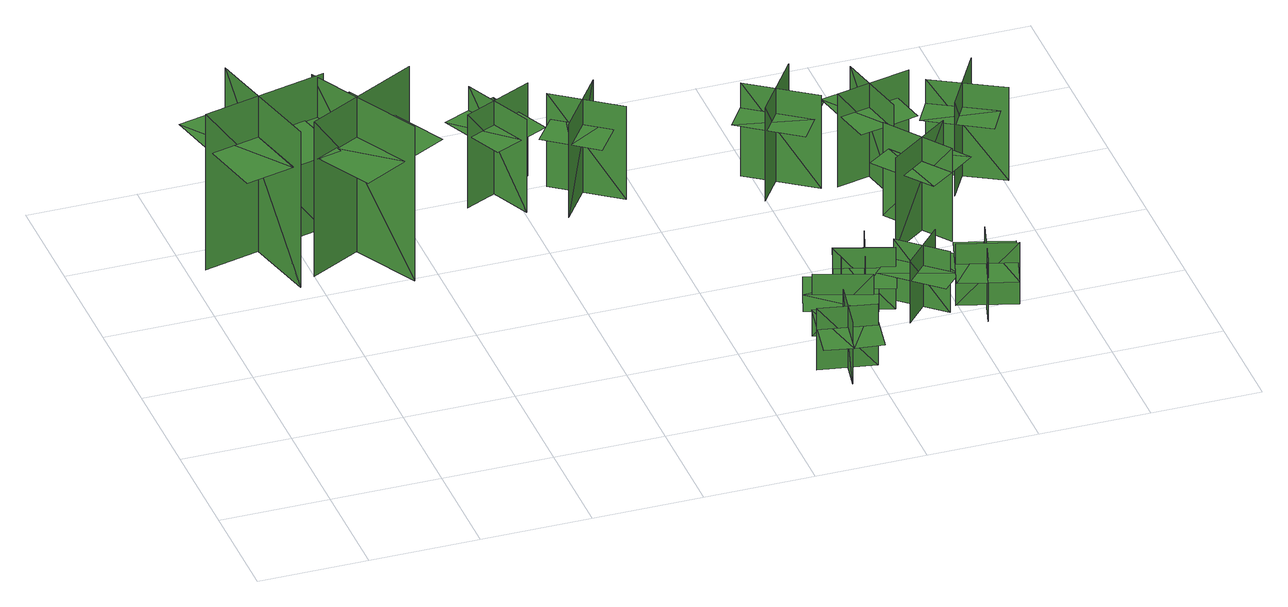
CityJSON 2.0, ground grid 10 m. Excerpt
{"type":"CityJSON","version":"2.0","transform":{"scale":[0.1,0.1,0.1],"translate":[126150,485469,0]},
"CityObjects":{
"tree1":{"type":"SolitaryVegetationObject","geometry":[{"type":"MultiSurface","lod":"1","boundaries":[[[0,1,2]],[[0,2,3]],[[4,5,6]],[[4,6,7]],[[8,9,10]],[[8,10,11]],[[8,12,13]],[[8,13,9]]]}]},
"tree2":{"type":"SolitaryVegetationObject","geometry":[{"type":"MultiSurface","lod":"1","boundaries":[[[14,15,16]],[[14,16,17]],[[18,19,20]],[[18,20,21]],[[22,23,24]],[[22,24,25]],[[22,26,27]],[[22,27,23]]]}]},
"tree3":{"type":"SolitaryVegetationObject","geometry":[{"type":"MultiSurface","lod":"1","boundaries":[[[28,29,30]],[[28,30,31]],[[32,33,34]],[[32,34,35]],[[36,37,38]],[[36,38,39]],[[36,40,41]],[[36,41,37]]]}]},
"tree4":{"type":"SolitaryVegetationObject","geometry":[{"type":"MultiSurface","lod":"1","boundaries":[[[42,43,44]],[[42,44,45]],[[46,47,48]],[[46,48,49]],[[50,51,52]],[[50,52,53]],[[50,54,55]],[[50,55,51]]]}]},
"tree5":{"type":"SolitaryVegetationObject","geometry":[{"type":"MultiSurface","lod":"1","boundaries":[[[56,57,58]],[[56,58,59]],[[60,61,62]],[[60,62,63]],[[64,65,66]],[[64,66,67]],[[64,67,68]],[[64,68,69]]]}]},
"tree6":{"type":"SolitaryVegetationObject","geometry":[{"type":"MultiSurface","lod":"1","boundaries":[[[70,71,72]],[[70,72,73]],[[74,75,76]],[[74,76,77]],[[78,79,80]],[[78,80,81]],[[78,81,82]],[[78,82,83]]]}]},
"tree7":{"type":"SolitaryVegetationObject","geometry":[{"type":"MultiSurface","lod":"1","boundaries":[[[84,85,86]],[[84,86,87]],[[88,89,90]],[[88,90,91]],[[92,93,94]],[[92,94,95]],[[92,95,96]],[[92,96,97]]]}]},
"tree8":{"type":"SolitaryVegetationObject","geometry":[{"type":"MultiSurface","lod":"1","boundaries":[[[98,99,100]],[[98,100,101]],[[102,103,104]],[[102,104,105]],[[106,107,108]],[[106,108,109]],[[106,109,110]],[[106,110,111]]]}]},
"tree9":{"type":"SolitaryVegetationObject","geometry":[{"type":"MultiSurface","lod":"1","boundaries":[[[112,113,114]],[[112,114,115]],[[116,117,118]],[[116,118,119]],[[120,121,122]],[[120,122,123]],[[120,124,125]],[[120,125,121]]]}]},
"tree10":{"type":"SolitaryVegetationObject","geometry":[{"type":"MultiSurface","lod":"1","boundaries":[[[126,127,128]],[[126,128,129]],[[130,131,132]],[[130,132,133]],[[134,135,136]],[[134,136,137]],[[134,137,138]],[[134,138,139]]]}]},
"tree11":{"type":"SolitaryVegetationObject","geometry":[{"type":"MultiSurface","lod":"1","boundaries":[[[140,141,142]],[[140,142,143]],[[144,145,146]],[[144,146,147]],[[148,149,150]],[[148,150,151]],[[148,152,153]],[[148,153,149]]]}]},
"tree12":{"type":"SolitaryVegetationObject","geometry":[{"type":"MultiSurface","lod":"1","boundaries":[[[154,155,156]],[[154,156,157]],[[158,159,160]],[[158,160,161]],[[162,163,164]],[[162,164,165]],[[162,166,167]],[[162,167,163]]]}]},
"tree13":{"type":"SolitaryVegetationObject","geometry":[{"type":"MultiSurface","lod":"1","boundaries":[[[168,169,170]],[[168,170,171]],[[172,173,174]],[[172,174,175]],[[176,177,178]],[[176,178,179]],[[176,180,181]],[[176,181,177]]]}]}
},
"vertices":[
[83,317,3],[55,432,3],[55,432,160],[83,317,160],[131,397,3],[16,369,3],[16,369,160],[131,397,160],[80,327,119],[55,432,119],[10,421,119],[35,316,119],[126,338,119],[100,443,119],
[178,297,2],[122,401,2],[122,401,158],[178,297,158],[204,386,2],[100,331,2],[100,331,158],[204,386,158],[173,306,118],[122,401,118],[81,379,118],[132,284,118],[214,328,118],[163,423,118],
[299,356,9],[269,420,9],[269,420,103],[299,356,103],[318,409,9],[254,379,9],[254,379,103],[318,409,103],[297,362,79],[269,420,79],[244,409,79],[271,350,79],[322,374,79],[295,432,79],
[330,337,9],[372,395,9],[372,395,103],[330,337,103],[385,347,9],[328,388,9],[328,388,103],[385,347,103],[334,342,78],[372,395,78],[349,411,78],[311,359,78],[356,326,78],[394,378,78],
[504,38,7],[504,38,69],[452,48,69],[452,48,7],[474,18,7],[474,18,69],[483,69,69],[483,69,7],[473,10,48],[499,6,48],[510,69,48],[484,73,48],[458,78,48],[447,15,48],
[483,72,3],[483,72,65],[500,123,65],[500,123,3],[468,105,3],[468,105,65],[517,88,65],[517,88,3],[460,107,45],[452,82,45],[512,61,45],[521,87,45],[530,112,45],[469,133,45],
[548,120,4],[548,120,66],[497,136,66],[497,136,4],[515,104,4],[515,104,66],[531,153,66],[531,153,4],[513,97,46],[538,89,46],[558,150,46],[532,158,46],[507,166,46],[487,105,46],
[588,134,5],[588,134,67],[552,94,67],[552,94,5],[589,98,5],[589,98,67],[550,132,67],[550,132,5],[595,92,47],[613,112,47],[565,155,47],[547,135,47],[529,116,47],[577,73,47],
[546,308,10],[488,349,10],[488,349,104],[546,308,104],[536,363,10],[495,305,10],[495,305,104],[536,363,104],[541,311,79],[488,349,79],[472,326,79],[525,288,79],[557,334,79],[504,372,79],
[596,104,7],[596,104,69],[648,89,69],[648,89,7],[628,121,7],[628,121,69],[614,72,69],[614,72,7],[630,129,49],[605,136,49],[587,75,49],[612,67,49],[638,60,49],[656,121,49],
[585,260,4],[627,203,4],[627,203,98],[585,260,98],[577,205,4],[634,247,4],[634,247,98],[577,205,98],[588,255,74],[627,203,74],[650,220,74],[611,272,74],[566,239,74],[605,187,74],
[599,274,10],[584,343,10],[584,343,104],[599,274,104],[629,321,10],[560,306,10],[560,306,104],[629,321,104],[598,280,80],[584,343,80],[556,337,80],[570,274,80],[625,286,80],[611,349,80],
[700,268,10],[638,303,10],[638,303,104],[700,268,104],[685,322,10],[649,260,10],[649,260,104],[685,322,104],[694,271,80],[638,303,80],[624,279,80],[680,246,80],[708,295,80],[652,327,80]
]}
